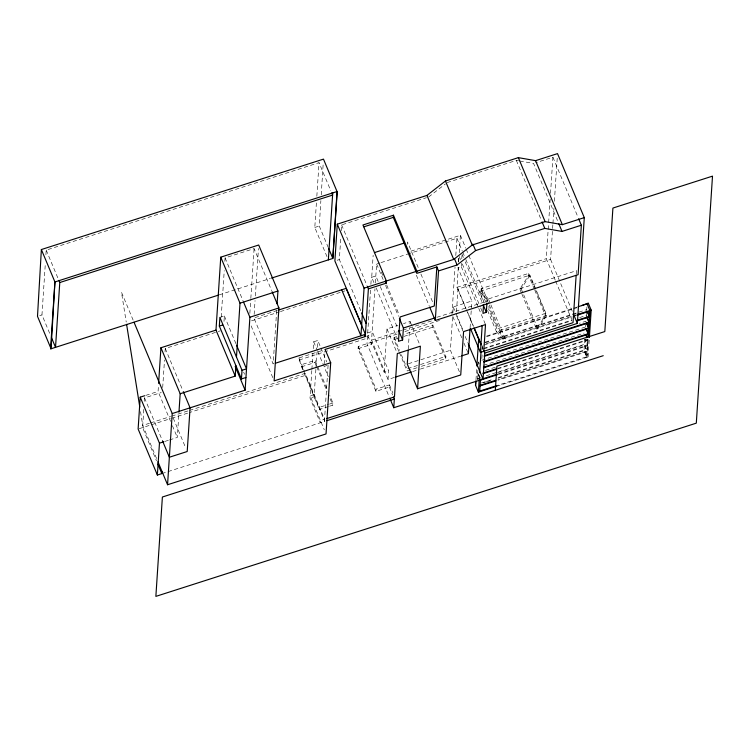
<?xml version="1.0" encoding="UTF-8"?>
<svg xmlns="http://www.w3.org/2000/svg" width="750" height="750" viewBox="0 0 750 750"><rect width="100%" height="100%" fill="white"/><g stroke="black" fill="none" stroke-linecap="round" stroke-linejoin="round"><path stroke-width="0.56" stroke-dasharray="3.75 2.81" d="M328.312 247.641L319.275 226.022L320.869 200.644M321.234 194.878L323.259 162.581M49.65 333.281L41.962 314.916L45.3 264M45.909 254.747L46.209 250.116L319.031 162.666L330.787 190.762M143.784 409.369L142.594 427.584L156.469 460.744M144.309 401.344L144.534 397.903L161.278 392.541M170.597 421.397L158.072 391.444L158.447 385.697M162.694 387.581L164.503 359.981M165.028 351.938L165.253 348.488L220.303 330.844M169.5 439.95L177.309 437.447L178.894 413.297M221.213 316.95L224.25 270.637M224.859 261.375L225.084 257.906L254.091 248.606L271.697 290.672M224.006 321.384L224.362 315.984L219.9 317.409M249.844 313.434L250.753 299.541M250.828 298.387L254.091 248.606M254.147 314.475L255.056 300.581M255.366 295.95L258.469 248.475M276.656 310.688L273.159 363.947L253.922 317.944M302.747 369.694L301.537 366.797L301.678 364.631L315.075 360.347L317.306 365.672M189.506 410.419L305.306 373.303L305.166 375.469L189.356 412.584M326.991 256.641L314.794 227.466L316.453 202.003M316.837 196.219L319.031 162.666M328.097 365.138L324.553 419.306L320.456 420.619L320.316 422.784L310.003 398.109L311.803 370.594M311.878 369.441L312.938 353.306M313.238 348.694L313.688 341.784L317.784 340.472L320.475 346.903M316.266 365.709L314.934 362.512L315.075 360.347M315.891 369.281L314.091 396.806L310.003 398.109M315.966 368.128L317.025 351.994M317.325 347.391L317.784 340.472M328.444 406.566L319.387 409.472L319.528 407.306L328.453 404.438M324.159 364.181L324.825 353.953M360.759 310.744L339.347 259.547L340.781 237.591M341.241 230.653L341.616 224.878L426.422 197.7M329.522 406.219L332.775 405.178L332.925 403.012L329.794 395.541M375.928 391.35L376.069 389.184L389.456 384.891L389.316 387.056L375.928 391.35L358.078 348.675L358.219 346.509L397.125 334.059M370.509 290.128L366.994 343.716L389.306 397.059M370.884 284.344L371.344 277.416M373.941 282.628L371.709 277.294L373.153 255.281M358.078 348.675L371.466 344.391L368.681 337.716L368.822 335.55L367.706 332.887L372.169 331.453L388.622 370.791L388.05 379.453L394.753 377.316M388.05 379.453L371.597 340.125L374.972 288.694M375.347 282.919L376.631 264.009L379.978 262.931M371.466 344.391L371.606 342.225L384.159 372.225L388.622 370.791M384.159 372.225L387 328.894L397.978 325.369M398.934 351.497L393.956 339.609L394.106 337.444L397.416 336.384M407.372 244.322L407.522 241.997L418.678 268.669M408.244 349.134L409.603 328.406M409.913 323.803L410.062 321.497L403.472 323.606M417.019 367.762L407.072 370.95L407.213 368.784L419.372 364.884M421.434 366.337L445.753 358.547L432.647 327.216L432.787 325.05L404.053 334.256M445.753 358.547L445.894 356.381L432.787 325.05M451.941 314.372L455.044 267.094M455.794 255.563L456.928 238.266L410.091 253.284M459.384 371.728L450.413 350.278L452.578 317.213M452.878 312.647L453.253 306.947L471.853 300.984L457.903 267.647L461.25 266.578L461.475 263.231M458.269 262.069L458.569 257.606M465.919 308.634L456.994 287.297L458.353 266.503M458.663 261.881L458.962 257.259M459.262 252.638L460.397 235.303L407.953 252.113M456.488 311.719L457.969 289.106L550.584 259.416L552.872 224.541M461.766 258.769L461.981 255.412M470.1 327.703L471.853 300.984M485.869 302.372L481.022 290.784L481.172 288.619L528.778 273.356L535.388 289.153M475.978 379.744L476.728 368.316M477.281 379.331L477.881 370.191M478.256 364.472L478.406 362.184M479.288 378.412L479.513 374.991M481.866 358.575L482.166 354M482.466 349.425L482.766 344.859M487.031 301.472L487.172 299.306L468.881 255.572M534.356 289.209L528.638 275.531L528.778 273.356M555.188 280.022L546.262 258.684L548.55 223.697M548.634 222.525L550.163 199.2M550.538 193.369L552.909 157.219L535.716 162.731M521.981 294.262L536.512 328.997L545.372 315.525L545.513 313.359L535.819 290.203M552.947 223.378L553.931 208.266M554.391 201.291L557.288 157.106M576.216 274.153L576.441 270.684L487.172 299.306M584.775 339.262L584.025 350.709L586.819 357.375L588.084 337.95M585.6 326.681L585.825 323.25M585.919 321.816L585.966 321.188L579.263 323.334M586.275 316.425L586.575 311.803M586.65 310.706L587.025 304.997M496.434 386.344L588.113 356.953L585.328 350.287L586.078 338.859M586.903 357.413L588.178 337.941M588.113 356.953L589.312 338.7M521.541 293.203L519.778 288.994L528.638 275.531L530.016 275.325L535.744 289.012M519.778 288.994L521.166 288.797L530.016 275.325M536.512 328.997L537.9 328.8L546.75 315.328L536.184 290.062M428.653 196.978L445.397 183.947M484.453 303.066L479.616 291.488L528.638 275.531M479.616 291.488L487.041 299.728L488.456 299.034L490.219 303.244M487.537 310.434L496.341 331.481L546.75 315.328M496.341 331.481L503.775 339.731L505.191 339.037L490.659 304.303M447.159 182.578L516.337 160.397L518.634 160.8M39.731 315.628L41.962 314.916M314.794 227.466L319.275 226.022M219.216 294.862L270.441 278.438M337.116 260.259L339.347 259.547M381.094 262.575L408.975 253.641M371.709 277.294L375.853 275.972L378.525 282.366M255.028 317.587L277.256 310.463M251.541 320.831L279.328 311.925M280.434 311.569L344.906 290.897M456.994 287.297L546.262 258.684M145.791 395.381L158.072 391.444M303.253 369.881L299.128 360.019L298.894 357.966L324.422 349.781M366.6 336.262L368.822 335.55M299.128 360.019L368.681 337.716M436.866 317.288L483.703 302.269L464.962 257.466M371.597 340.125L397.266 331.894M398.381 331.537L401.728 330.469M402.844 330.103L432.975 320.447M404.934 331.556L439.528 320.475M301.537 366.797L314.934 362.512M393.956 339.609L397.275 338.55M403.903 336.422L432.647 327.216M327.075 365.466L324.009 366.45L328.303 376.706M156.609 458.578L142.734 425.409L149.419 423.272M150.525 422.916L170.569 416.494M171.684 416.137L188.391 410.775M139.247 428.653L150.384 425.081M151.5 424.725L170.428 418.659M171.544 418.303L188.25 412.95M545.513 313.359L497.897 328.622L488.653 306.516M486.666 336.047L572.587 308.503M573.703 308.147L577.05 307.069M486.628 336.675L572.55 309.141M573.666 308.775L577.013 307.706M165.037 441.384L168.384 440.306M408.375 363.75L450.413 350.278M314.231 394.641L310.144 395.944L324.319 429.844M485.175 342.178L586.716 309.628M485.138 342.816L576.638 313.481M420.469 364.528L445.894 356.381M486.112 343.781L572.034 316.247M573.15 315.891L576.497 314.812M483.834 345.131L571.987 316.875M573.103 316.519L576.45 315.441M479.222 349.744L482.569 348.675M483.684 348.319L571.838 320.062M579.647 317.559L586.341 315.413M412.603 371.588L419.297 369.441M420.413 369.084L460.584 356.212M483.637 348.947L571.791 320.691M329.578 404.081L332.925 403.012M481.809 360.225L585.581 326.962M483.666 365.287L584.091 333.103M161.831 473.578L324.778 421.35L324.553 419.306L305.306 373.303M485.512 370.35L495.553 367.134M497.606 368.381L587.991 339.413M497.569 369.009L587.953 340.041L587.156 338.137M477.328 378.637L480.675 377.559M486.253 375.769L584.447 344.297L587.231 350.963L497.972 379.575M477.281 379.266L479.513 378.553M497.372 372.825L584.409 344.925L587.194 351.6L497.925 380.212M498.347 373.8L587.616 345.188L585.225 339.469M498.3 374.428L587.569 345.816L584.784 339.15M481.406 382.978L493.688 379.05M498.15 377.616L584.072 350.072L586.856 356.737L496.472 385.716M483.347 382.603L490.247 380.766L487.35 381.694M498.103 378.244L585.328 350.287M519.788 161.006L533.569 163.416L557.953 221.7M481.022 290.784L488.456 299.034M505.191 339.037L497.756 330.787L488.513 308.681M552.909 157.219L578.194 217.659M516.337 160.397L541.622 220.847M550.584 259.416L572.447 311.691M555.628 281.081L571.697 319.481M534.797 290.269L545.372 315.525M521.166 288.797L537.9 328.8M460.397 235.303L465.75 248.1M466.2 249.169L468.431 254.503M487.041 299.728L488.803 303.947M489.244 304.997L503.775 339.731M481.172 288.619L486.891 302.306M456.928 238.266L462.281 251.072M462.731 252.141L464.513 256.406M462.056 254.297L463.406 257.522M465.206 261.816L482.728 303.712M459.159 256.444L460.509 259.669M462.309 263.962L480.281 306.928M480.731 308.006L482.972 313.378M461.25 266.578L478.331 307.397M478.781 308.466L485.512 324.581M457.969 289.106L465.994 308.306M467.784 312.572L473.588 326.438M482.063 346.706L482.953 348.844M466.359 309.703L473.503 326.766M481.978 347.034L482.869 349.163M478.416 361.931L479.213 363.834M453.253 306.947L455.494 312.309M455.944 313.378L463.125 330.544M456.713 316.172L462.956 331.106M465.188 336.441L467.869 342.844M477.703 372.853L480.094 378.572M477.666 373.491L480.45 380.156M452.831 316.5L461.728 337.753M463.95 343.069L467.953 352.641M420.909 274.003L432.956 302.803M416.325 275.138L429.413 306.441M410.062 321.497L419.925 345.094M381.337 272.166L382.678 275.363M386.691 284.972L399.188 314.831M376.631 264.009L383.325 280.012M385.556 285.338L398.494 316.275M380.316 286.631L397.716 328.238M376.172 287.963L397.594 339.159M394.106 337.444L399.525 350.409M401.334 354.731L406.762 367.697M399.384 352.575L407.072 370.95M387 328.894L396.422 351.412M341.616 224.878L367.05 285.684M389.456 384.891L392.803 392.887M389.316 387.056L392.662 395.053M358.219 346.509L376.069 389.184M320.925 347.981L326.756 361.922M313.688 341.784L317.278 350.363M317.728 351.441L323.559 365.381M317.747 366.741L327.122 389.147M316.716 366.778L326.981 391.312M330.103 398.775L332.775 405.178M298.894 357.966L304.5 371.372M303.694 370.95L324.778 421.35M304.359 373.547L319.387 409.472M225.084 257.906L243.131 301.059M251.119 325.856L272.784 377.644M224.362 315.984L236.1 344.044M243.656 372.113L244.556 374.269M165.253 348.488L182.85 390.562M133.144 320.128L121.463 292.209L126.234 322.069M173.222 418.069L185.409 447.197M172.387 425.681L177.309 437.447M144.534 397.903L162.591 441.056M46.209 250.116L58.416 279.291M140.531 411.637L142.734 425.409"/><path stroke-width="1.12" d="M41.372 249.544L37.5 316.35L51.056 348.759L54.928 281.962L41.372 249.544L323.475 159.122L337.041 191.541L332.831 258.441L271.556 278.081M58.866 280.369L59.775 282.534L55.528 347.334L51.459 337.603M144.675 395.738L140.213 397.162L138.131 429.009L157.369 475.012L161.831 473.578L161.981 471.412M158.597 383.4L160.931 347.756L215.981 330.103L220.762 257.166L258.703 245.006L277.941 291.009L277.106 303.741M157.369 475.012L159.459 443.166L140.213 397.162M367.5 286.744L368.391 288.881L365.269 336.544L325.125 349.416L330.703 362.747L326.034 433.95L167.559 484.753L172.219 413.55L134.044 322.275M178.969 412.153L180.178 393.75L160.931 347.756M241.453 378.938L219.328 326.053L219.9 317.409L242.016 370.294L241.453 378.938L245.916 377.503M180.178 393.75L235.228 376.106L235.903 365.681M236.475 357.037L240 303.169L220.762 257.166M172.219 413.55L245.119 390.178L249.9 317.241L243.581 302.137M272.147 291.759L278.916 307.941L274.134 380.878L330.703 362.747M328.35 259.884L332.738 192.919M390.197 399.188L393.769 407.719L483.038 379.106L484.744 353.109L577.35 323.419L584.288 217.622L557.512 153.619L535.575 160.65L518.344 157.641L445.463 181.003L426.956 195.403L337.294 224.147L334.884 260.972L361.65 324.975M337.294 224.147L364.069 288.15L360.947 335.812L341.7 289.809M368.391 288.881L386.241 283.163L386.381 280.997L362.953 224.991L393.459 215.213L416.887 271.219L416.737 273.384L436.856 266.934L438.534 270.938L435.281 320.475L578.109 274.688L581.353 225.216L578.644 218.747M416.288 272.306L393.319 217.378L393.459 215.213M393.769 407.719L394.331 399.056L393.497 397.059M436.856 266.934L434.297 306L400.078 316.969L398.484 341.297L402.619 339.975L403.406 328.012L399.394 318.412M408.169 350.287L407.269 364.106L417.581 388.772L460.734 374.944L463.575 331.613L485.512 324.581L483.769 351.3M417.581 388.772L420.375 346.163L397.312 353.559L394.481 396.891L326.775 418.594M470.025 328.837L468.394 353.7L461.7 355.847M475.603 385.463L475.903 380.887M476.878 366.038L478.669 338.606M576.141 275.306L573.038 322.688L480.422 352.369L482.166 325.65M483.553 304.491L482.972 313.378L486.319 312.3L486.891 303.637M496.434 386.344L478.387 392.128L479.213 379.556M479.662 372.703L481.087 350.991M479.691 391.706L480.516 379.144M495.319 390.291L496.903 366.15L604.819 331.566L612.909 208.059L712.5 176.137L696.309 423.15L155.869 596.381L162.384 497.016L603.234 355.697M588.159 336.806L589.884 310.519L587.1 303.853M588.253 336.806L589.978 310.556M589.387 337.556L591.188 310.106L588.263 303.103L581.644 305.606M364.069 288.15L453.722 259.406L472.228 244.997L545.119 221.634L562.341 224.653L584.288 217.622M438.534 270.938L457.097 264.984L475.603 250.575L544.791 228.403L562.013 231.422L581.353 225.216M59.775 282.534L332.597 195.084L331.697 192.919M363.909 226.809L393.319 217.378M218.109 295.219L50.559 348.928L54.928 281.962L337.228 191.475L332.831 258.441L328.762 248.719M374.409 252.609L404.213 243.056M240 303.169L277.941 291.009M219.328 326.053L222.675 324.984M249.9 317.241L278.916 307.941M278.363 310.106L346.163 288.375L365.409 334.378L275.381 363.234M242.016 370.294L246.478 368.859L236.55 345.122M403.406 328.012L434.634 318M578.166 306.713L588.403 303.441M159.459 443.166L163.922 441.741M577.612 314.456L591.188 310.106M577.566 315.084L589.847 311.156M395.869 376.95L411.488 371.944M577.228 320.231L589.509 316.303L587.512 311.541M577.191 320.869L589.462 316.931M484.237 355.697L589.125 322.078L587.137 317.316M484.2 356.325L589.087 322.706L586.697 316.997M483.863 361.472L588.75 327.853L586.753 323.091M483.816 362.109L588.713 328.481M483.478 367.256L588.375 333.628L586.378 328.866M483.441 367.884L588.328 334.266L585.938 328.547M326.991 420.647L394.331 399.056M483.103 373.031L496.491 368.738M483.066 373.659L496.453 369.366M480.497 379.519L497.231 374.156M480.45 380.156L497.184 374.794M480.113 385.303L495.731 380.297M480.075 385.931L495.694 380.925M479.738 391.078L496.472 385.716M535.575 160.65L562.341 224.653M558.853 223.866L562.013 231.422M587.475 312.169L589.069 315.975M518.344 157.641L545.119 221.634M586.716 323.719L588.309 327.534M542.081 221.925L544.791 228.403M586.003 334.65L587.194 337.5M585.956 335.278L586.753 337.181M573.337 313.819L577.35 323.419M472.894 244.106L475.603 250.575M445.463 181.003L472.228 244.997M483.178 304.781L486.319 312.3M454.387 258.506L457.097 264.984M426.956 195.403L453.722 259.406M474.478 328.575L481.172 344.578M483.844 350.972L484.744 353.109M473.953 327.834L481.087 344.897M470.55 328.781L480.422 352.369M468.309 343.903L483.038 379.106M475.791 382.575L475.463 385.125L478.387 392.128M429.862 307.519L435.281 320.475M385.341 281.006L386.241 283.163M398.606 330.375L402.619 339.975M361.65 312.881L366.112 323.55M364.369 334.406L365.269 336.544M235.191 366.441L245.119 390.178M215.981 330.103L235.228 376.106M183.309 391.641L190.078 407.822L187.209 451.519L169.359 457.238L162.591 441.056M157.95 461.784L167.559 484.753M157.809 463.95L161.831 473.578M126.6 324.366L139.8 407.044"/></g></svg>
